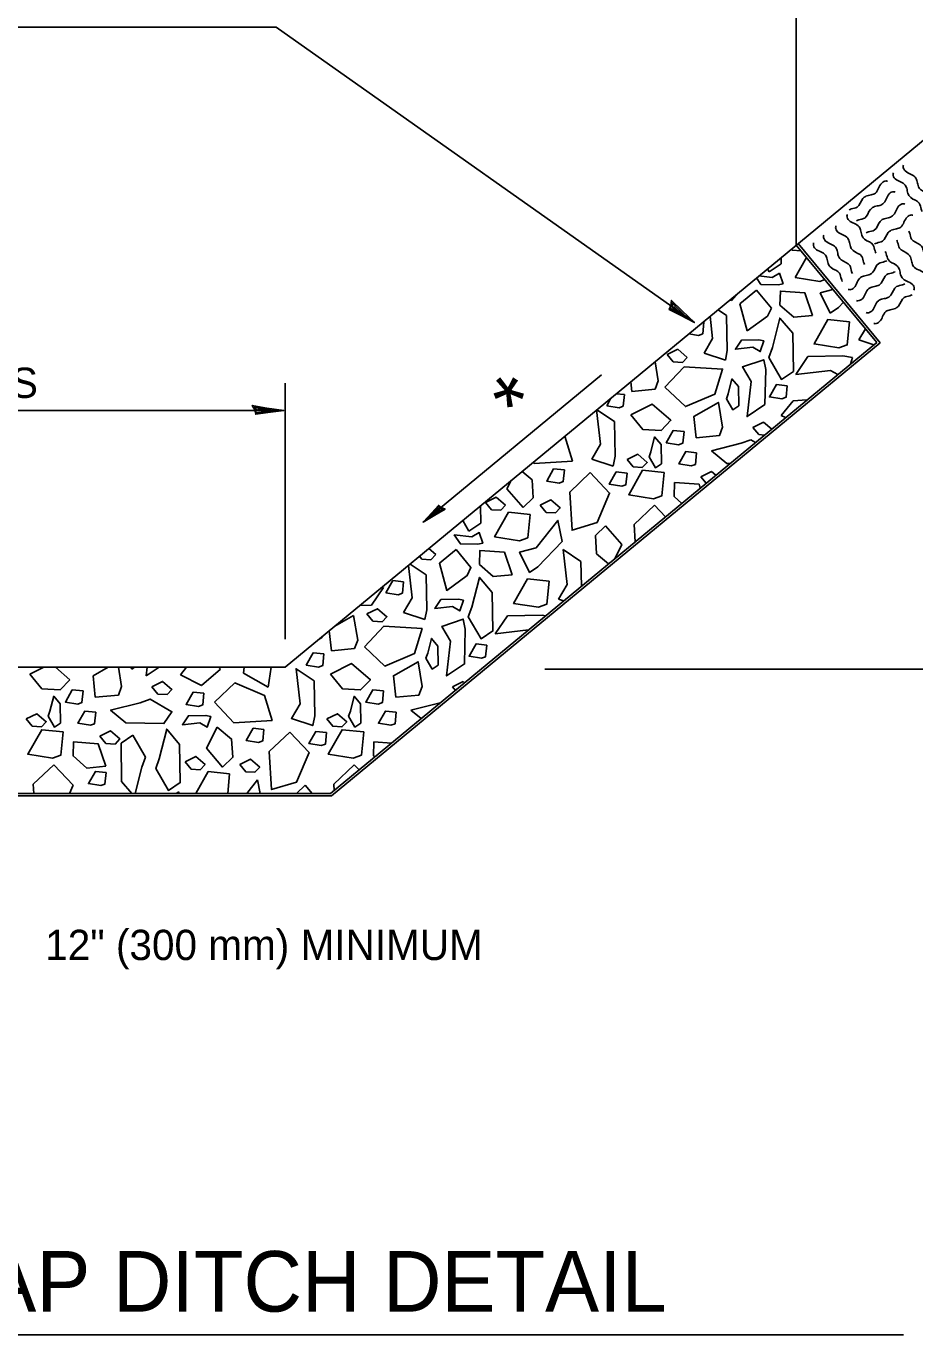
# Model space of a CAD drawing. Extents: x 56529 to 57277, y 42317 to 42806.
# Drawn here: x 57125.4 to 57195.8, y 42636.7 to 42740.4 of the extents above; entities that cross this region are included whole.
import ezdxf

# ---------------------------------------------------------------- set-up
doc = ezdxf.new("R2010")
doc.units = 0
for name, color, linetype in [('Design_PR_Roadway Notes', 7, 'Continuous'), ('Sheets_General Details', 7, 'Continuous'), ('Topo_Riprap', 7, 'Continuous')]:
    doc.layers.add(name, color=color, linetype=linetype)

msp = doc.modelspace()

# ---------------------------------------------------------------- linework, layer by layer
at = {"layer": 'Design_PR_Roadway Notes'}
for p, q in [((57186.385, 42759.315), (57186.385, 42723.022)), ((57081.594, 42740.29), (57145.188, 42740.29)), ((57145.188, 42740.29), (57178.315, 42716.884)), ((57170.953, 42712.742), (57156.826, 42701.071)), ((57145.895, 42691.791), (57145.895, 42712.076)), ((57067.58, 42709.931), (57145.785, 42709.931)), ((57166.473, 42689.426), (57212.285, 42689.426))]:
    msp.add_line(p, q, dxfattribs=at)
for points in [[(57176.459, 42718.237), (57176.325, 42717.911), (57177.202, 42717.473), (57178.315, 42716.884), (57177.333, 42717.802), (57176.498, 42718.643), (57176.459, 42718.237), (57176.413, 42717.991), (57177.63, 42717.37), (57176.572, 42718.435), (57176.583, 42718.071), (57177.114, 42717.745), (57176.679, 42718.164)], [(57143.49, 42709.963), (57143.567, 42709.621), (57144.536, 42709.769), (57145.785, 42709.931), (57144.454, 42710.112), (57143.285, 42710.317), (57143.49, 42709.963), (57143.594, 42709.737), (57144.947, 42709.931), (57143.467, 42710.191), (57143.685, 42709.901), (57144.307, 42709.939), (57143.709, 42710.032)], [(57158.259, 42702.221), (57158.037, 42702.393), (57157.514, 42701.807), (57156.826, 42701.071), (57157.741, 42701.637), (57158.564, 42702.106), (57158.259, 42702.221), (57158.079, 42702.308), (57157.345, 42701.498), (57158.388, 42702.093), (57158.106, 42702.161), (57157.741, 42701.819), (57158.158, 42702.067)]]:
    msp.add_lwpolyline(points, dxfattribs=at)
at = {"layer": 'Sheets_General Details'}
msp.add_line((57051.191, 42636.679), (57194.865, 42636.679), dxfattribs=at)
at = {"layer": 'Topo_Riprap'}
for p, q in [((57203.588, 42737.233), (57186.715, 42723.295)), ((57186.715, 42723.295), (57145.895, 42689.575)), ((57192.753, 42715.312), (57186.385, 42723.022)), ((57193.035, 42715.285), (57186.539, 42723.15)), ((57192.753, 42715.312), (57149.492, 42679.575)), ((57193.035, 42715.285), (57149.563, 42679.375)), ((57067.58, 42689.575), (57145.895, 42689.575)), ((57063.911, 42679.375), (57149.563, 42679.375)), ((57063.983, 42679.575), (57149.492, 42679.575))]:
    msp.add_line(p, q, dxfattribs=at)
for points in [[(57185.186, 42721.545), (57185.178, 42722.026)], [(57186.048, 42722.613), (57185.983, 42722.69)], [(57186.763, 42722.563), (57186.048, 42722.613)], [(57187.189, 42722.046), (57186.288, 42720.463)], [(57184.114, 42721.147), (57184.249, 42720.915)], [(57184.249, 42720.915), (57185.186, 42721.545)], [(57184.484, 42720.457), (57185.068, 42720.802)], [(57185.068, 42720.802), (57185.35, 42719.955)], [(57183.58, 42719.904), (57183.232, 42720.418)], [(57183.426, 42720.577), (57184.484, 42720.457)], [(57184.958, 42719.879), (57183.58, 42719.904)], [(57185.35, 42719.955), (57184.958, 42719.879)], [(57186.288, 42720.463), (57188.252, 42720.148)], [(57188.252, 42720.148), (57188.64, 42720.29)], [(57181.249, 42718.646), (57181.098, 42718.656)], [(57181.632, 42719.052), (57181.249, 42718.646)], [(57181.605, 42719.074), (57181.632, 42719.052)], [(57183.241, 42719.451), (57181.911, 42718.374)], [(57184.41, 42718.026), (57183.241, 42719.451)], [(57189.29, 42719.503), (57188.265, 42719.24)], [(57188.265, 42719.24), (57189.06, 42717.638)], [(57180.862, 42717.444), (57180.185, 42717.901)], [(57181.911, 42718.374), (57182.503, 42716.219)], [(57184.115, 42717.385), (57184.41, 42718.026)], [(57189.06, 42717.638), (57189.723, 42718.087)], [(57189.723, 42718.087), (57190.12, 42718.5)], [(57178.98, 42715.988), (57179.07, 42716.907)], [(57179.07, 42716.907), (57178.991, 42716.915)], [(57179.561, 42717.385), (57179.761, 42715.635)], [(57180.922, 42714.682), (57180.862, 42717.444)], [(57182.503, 42716.219), (57184.115, 42717.385)], [(57177.873, 42715.991), (57178.649, 42715.868)], [(57178.649, 42715.868), (57178.98, 42715.988)], [(57179.761, 42715.635), (57179.076, 42714.47)], [(57191.857, 42716.397), (57191.337, 42715.52)], [(57191.337, 42715.52), (57192.52, 42715.12)], [(57176.169, 42714.347), (57177.011, 42714.766)], [(57177.011, 42714.766), (57177.753, 42714.128)], [(57179.076, 42714.47), (57180.767, 42713.898)], [(57180.767, 42713.898), (57180.922, 42714.682)], [(57175.197, 42713.78), (57175.443, 42712.268)], [(57176.644, 42713.769), (57176.169, 42714.347)], [(57177.369, 42713.723), (57176.644, 42713.769)], [(57177.753, 42714.128), (57177.369, 42713.723)], [(57187.298, 42714.199), (57186.337, 42712.783)], [(57190.059, 42714.259), (57187.298, 42714.199)], [(57190.843, 42714.106), (57190.059, 42714.259)], [(57190.67, 42713.591), (57190.843, 42714.106)], [(57186.337, 42712.783), (57189.106, 42713.1)], [(57189.106, 42713.1), (57189.671, 42712.767)], [(57173.363, 42711.422), (57173.281, 42712.199)], [(57175.194, 42711.602), (57173.363, 42711.422)], [(57175.443, 42712.268), (57175.194, 42711.602)], [(57171.706, 42710.896), (57171.366, 42710.3)], [(57171.366, 42710.3), (57172.348, 42710.139)], [(57172.769, 42711.182), (57172.129, 42711.246)], [(57172.679, 42710.262), (57172.769, 42711.182)], [(57186.148, 42710.682), (57185.199, 42709.525)], [(57187.232, 42710.752), (57186.148, 42710.682)], [(57170.569, 42709.958), (57170.881, 42707.238)], [(57171.985, 42709.049), (57170.599, 42709.983)], [(57172.348, 42710.139), (57172.679, 42710.262)], [(57185.199, 42709.525), (57185.54, 42709.355)], [(57172.04, 42706.287), (57171.985, 42709.049)], [(57182.947, 42708.583), (57183.791, 42708.999)], [(57183.422, 42708.004), (57182.947, 42708.583)], [(57183.791, 42708.999), (57184.437, 42708.443)], [(57168.662, 42705.911), (57168.062, 42707.887)], [(57170.881, 42707.238), (57170.194, 42706.074)], [(57179.665, 42706.73), (57182.014, 42707.319)], [(57182.014, 42707.319), (57182.796, 42707.605)], [(57182.796, 42707.605), (57183.163, 42707.391)], [(57183.868, 42707.972), (57183.422, 42708.004)], [(57171.887, 42705.503), (57172.04, 42706.287)], [(57180.877, 42705.711), (57179.665, 42706.73)], [(57165.46, 42704.437), (57164.671, 42705.085)], [(57165.553, 42705.813), (57165.633, 42705.73)], [(57165.633, 42705.73), (57168.662, 42705.911)], [(57170.194, 42706.074), (57171.887, 42705.503)], [(57181.125, 42705.706), (57180.877, 42705.711)], [(57163.797, 42704.363), (57163.468, 42703.701)], [(57165.555, 42702.991), (57165.46, 42704.437)], [(57176.733, 42704.216), (57176.703, 42703.1)], [(57178.681, 42704.068), (57176.733, 42704.216)], [(57178.781, 42703.77), (57178.681, 42704.068)], [(57178.824, 42704.66), (57179.668, 42705.081)], [(57179.243, 42704.15), (57178.824, 42704.66)], [(57179.668, 42705.081), (57180.01, 42704.785)], [(57161.772, 42702.64), (57162.616, 42703.056)], [(57162.616, 42703.056), (57163.358, 42702.418)], [(57163.468, 42703.701), (57164.745, 42702.221)], [(57176.703, 42703.1), (57177.317, 42702.561)], [(57161.386, 42700.993), (57161.363, 42702.353)], [(57162.248, 42702.06), (57161.772, 42702.64)], [(57162.974, 42702.011), (57162.248, 42702.06)], [(57163.358, 42702.418), (57162.974, 42702.011)], [(57164.745, 42702.221), (57165.555, 42702.991)], [(57175.163, 42702.405), (57173.545, 42700.873)], [(57176.026, 42701.493), (57175.163, 42702.405)], [(57159.966, 42701.199), (57160.449, 42700.363)], [(57160.449, 42700.363), (57161.386, 42700.993)], [(57171.282, 42700.772), (57170.473, 42700.005)], [(57170.473, 42700.005), (57170.564, 42698.555)], [(57172.556, 42699.29), (57171.282, 42700.772)], [(57173.545, 42700.873), (57173.627, 42699.514)], [(57157.276, 42698.977), (57157.832, 42698.501)], [(57169.329, 42697.942), (57167.909, 42698.9)], [(57167.909, 42698.9), (57168.227, 42696.13)], [(57172.005, 42698.172), (57172.556, 42699.29)], [(57156.723, 42698.142), (57156.537, 42698.367)], [(57157.449, 42698.095), (57156.723, 42698.142)], [(57157.832, 42698.501), (57157.449, 42698.095)], [(57169.367, 42695.994), (57169.329, 42697.942)], [(57170.564, 42698.555), (57171.518, 42697.772)], [(57155.668, 42697.649), (57155.961, 42695.082)], [(57157.062, 42696.893), (57155.794, 42697.753)], [(57157.122, 42694.131), (57157.062, 42696.893)], [(57152.728, 42694.481), (57153.687, 42695.903)], [(57153.687, 42695.903), (57153.534, 42695.887)], [(57154.418, 42696.448), (57153.867, 42695.473)], [(57155.27, 42696.355), (57154.418, 42696.448)], [(57155.18, 42695.437), (57155.27, 42696.355)], [(57168.227, 42696.13), (57167.537, 42694.967)], [(57153.867, 42695.473), (57154.849, 42695.315)], [(57154.849, 42695.315), (57155.18, 42695.437)], [(57155.961, 42695.082), (57155.276, 42693.917)], [(57167.537, 42694.967), (57167.955, 42694.827)], [(57149.837, 42692.832), (57151.323, 42693.679)], [(57151.323, 42693.679), (57151.643, 42691.715)], [(57151.811, 42694.463), (57152.728, 42694.481)], [(57155.276, 42693.917), (57156.967, 42693.347)], [(57156.967, 42693.347), (57157.122, 42694.131)], [(57166.259, 42693.708), (57163.498, 42693.648)], [(57166.533, 42693.654), (57166.259, 42693.708)], [(57163.498, 42693.648), (57162.537, 42692.23)], [(57148.589, 42691.802), (57148.852, 42691.953)], [(57148.852, 42691.953), (57148.824, 42691.996)], [(57149.563, 42690.871), (57149.396, 42692.468)], [(57151.643, 42691.715), (57151.394, 42691.051)], [(57162.537, 42692.23), (57165.177, 42692.533)], [(57151.394, 42691.051), (57149.563, 42690.871)], [(57125.678, 42689.027), (57126.785, 42689.575)], [(57127.698, 42689.575), (57128.849, 42688.588)], [(57130.679, 42688.898), (57131.865, 42689.575)], [(57132.69, 42689.575), (57132.939, 42688.041)], [(57133.665, 42689.575), (57133.75, 42689.427)], [(57133.75, 42689.427), (57133.969, 42689.575)], [(57135.909, 42689.575), (57134.885, 42688.884)], [(57134.885, 42688.884), (57134.964, 42689.575)], [(57138.092, 42689.575), (57137.599, 42688.974)], [(57140.767, 42689.413), (57140.613, 42689.575)], [(57142.646, 42689.575), (57142.599, 42689.103)], [(57144.541, 42688), (57144.794, 42689.575)], [(57126.629, 42687.871), (57125.678, 42689.027)], [(57128.849, 42688.588), (57128.079, 42687.778)], [(57130.856, 42687.196), (57130.679, 42688.898)], [(57137.599, 42688.974), (57139.284, 42688.141)], [(57139.284, 42688.141), (57140.767, 42689.413)], [(57142.599, 42689.103), (57144.541, 42688)], [(57128.079, 42687.778), (57126.629, 42687.871)], [(57132.939, 42688.041), (57132.692, 42687.375)], [(57159.147, 42688.03), (57159.991, 42688.446)], [(57159.381, 42687.745), (57159.147, 42688.03)], [(57159.991, 42688.446), (57160.109, 42688.345)], [(57132.692, 42687.375), (57130.856, 42687.196)], [(57155.865, 42686.177), (57158.189, 42686.761)], [(57156.668, 42685.503), (57155.865, 42686.177)], [(57133.83, 42684.18), (57132.895, 42683.548)], [(57132.895, 42683.548), (57132.944, 42680.525)], [(57134.835, 42682.446), (57133.83, 42684.18)], [(57152.933, 42683.665), (57152.903, 42682.547)], [(57154.314, 42683.56), (57152.933, 42683.665)], [(57134.55, 42681.663), (57134.835, 42682.446)], [(57152.903, 42682.547), (57152.994, 42682.468)], [(57127.563, 42681.852), (57125.945, 42680.322)], [(57129.095, 42680.235), (57127.563, 42681.852)], [(57134.027, 42679.575), (57134.55, 42681.663)], [(57139.794, 42681.301), (57138.81, 42679.575)], [(57141.495, 42681.122), (57139.794, 42681.301)], [(57151.363, 42681.852), (57149.745, 42680.322)], [(57151.752, 42681.443), (57151.363, 42681.852)], [(57125.945, 42680.322), (57125.989, 42679.575)], [(57128.819, 42679.575), (57129.095, 42680.235)], [(57132.944, 42680.525), (57133.741, 42679.575)], [(57141.345, 42679.575), (57141.495, 42681.122)], [(57143.709, 42680.657), (57142.849, 42679.575)], [(57143.917, 42679.575), (57143.709, 42680.657)], [(57147.482, 42680.221), (57146.8, 42679.575)], [(57148.037, 42679.575), (57147.482, 42680.221)], [(57149.745, 42680.322), (57149.775, 42679.81)], [(57137.257, 42679.575), (57137.468, 42679.698)], [(57137.468, 42679.698), (57137.509, 42679.575)]]:
    msp.add_lwpolyline(points, dxfattribs=at)
for points in [[(57187.671, 42717.454), (57187.068, 42719.238), (57185.122, 42719.386), (57185.088, 42718.271), (57186.181, 42717.311)], [(57184.495, 42714.898), (57184.207, 42714.117), (57185.213, 42712.38), (57186.153, 42713.011), (57186.103, 42716.035), (57185.081, 42717.246)], [(57190.6, 42716.953), (57188.895, 42717.13), (57187.791, 42715.188), (57189.758, 42714.873), (57190.419, 42715.117)], [(57182.947, 42714.934), (57183.528, 42714.591), (57183.814, 42715.438), (57183.422, 42715.515), (57182.041, 42715.487), (57181.561, 42714.775)], [(57182.805, 42712.205), (57182.114, 42713.369), (57183.81, 42713.942), (57183.961, 42713.155), (57183.906, 42710.394), (57182.485, 42709.437)], [(57175.981, 42711.756), (57177.512, 42713.375), (57180.544, 42713.194), (57179.939, 42711.207), (57177.599, 42710.226)], [(57180.991, 42711.241), (57180.846, 42710.849), (57181.35, 42709.978), (57181.821, 42710.295), (57181.797, 42711.81), (57181.284, 42712.415)], [(57185.668, 42711.881), (57184.814, 42711.974), (57184.263, 42710.999), (57185.246, 42710.841), (57185.578, 42710.963)], [(57173.277, 42709.58), (57174.964, 42710.413), (57176.449, 42709.141), (57175.679, 42708.331), (57174.229, 42708.424)], [(57178.455, 42707.747), (57178.279, 42709.451), (57180.221, 42710.556), (57180.539, 42708.593), (57180.292, 42707.928)], [(57177.492, 42708.249), (57176.637, 42708.336), (57176.087, 42707.364), (57177.066, 42707.207), (57177.402, 42707.33)], [(57174.87, 42706.646), (57174.725, 42706.257), (57175.227, 42705.388), (57175.698, 42705.703), (57175.673, 42707.219), (57175.163, 42707.822)], [(57172.988, 42706.027), (57173.833, 42706.446), (57174.575, 42705.808), (57174.188, 42705.405), (57173.465, 42705.449)], [(57178.489, 42706.569), (57177.635, 42706.657), (57177.087, 42705.687), (57178.068, 42705.528), (57178.399, 42705.651)], [(57168.016, 42705.204), (57167.164, 42705.293), (57166.615, 42704.32), (57167.597, 42704.163), (57167.928, 42704.284)], [(57175.918, 42704.999), (57174.213, 42705.177), (57173.109, 42703.237), (57175.074, 42702.922), (57175.736, 42703.167)], [(57170.06, 42704.994), (57168.443, 42703.457), (57168.621, 42700.43), (57170.608, 42701.032), (57171.592, 42703.375)], [(57172.98, 42704.959), (57172.128, 42705.048), (57171.575, 42704.076), (57172.556, 42703.917), (57172.89, 42704.041)], [(57166.101, 42702.424), (57166.945, 42702.843), (57167.687, 42702.205), (57167.301, 42701.802), (57166.575, 42701.846)], [(57165.295, 42701.673), (57163.594, 42701.854), (57162.489, 42699.911), (57164.452, 42699.597), (57165.117, 42699.841)], [(57165.777, 42699.026), (57164.465, 42698.687), (57165.26, 42697.087), (57165.923, 42697.534), (57167.833, 42699.528), (57167.509, 42701.21)], [(57160.684, 42699.906), (57161.268, 42700.251), (57161.55, 42699.404), (57161.158, 42699.326), (57159.78, 42699.353), (57159.298, 42700.063)], [(57159.441, 42698.9), (57158.111, 42697.821), (57158.703, 42695.668), (57160.315, 42696.832), (57160.61, 42697.473)], [(57163.871, 42696.903), (57163.268, 42698.687), (57161.322, 42698.835), (57161.289, 42697.719), (57162.381, 42696.759)], [(57160.695, 42694.347), (57160.407, 42693.566), (57161.413, 42691.827), (57162.353, 42692.459), (57162.303, 42695.484), (57161.281, 42696.695)], [(57166.8, 42696.4), (57165.095, 42696.577), (57163.991, 42694.637), (57165.958, 42694.322), (57166.619, 42694.564)], [(57159.147, 42694.383), (57159.728, 42694.04), (57160.015, 42694.887), (57159.622, 42694.963), (57158.241, 42694.934), (57157.761, 42694.224)], [(57152.369, 42693.794), (57153.211, 42694.213), (57153.953, 42693.577), (57153.569, 42693.172), (57152.844, 42693.218)], [(57152.181, 42691.205), (57153.712, 42692.824), (57156.744, 42692.641), (57156.139, 42690.656), (57153.799, 42689.673)], [(57159.005, 42691.652), (57158.314, 42692.816), (57160.01, 42693.391), (57160.161, 42692.604), (57160.106, 42689.841), (57158.685, 42688.884)], [(57157.191, 42690.689), (57157.046, 42690.297), (57157.55, 42689.427), (57158.021, 42689.744), (57157.997, 42691.257), (57157.484, 42691.862)], [(57148.969, 42690.629), (57148.117, 42690.717), (57147.566, 42689.747), (57148.548, 42689.588), (57148.879, 42689.711)], [(57161.868, 42691.33), (57161.015, 42691.421), (57160.463, 42690.448), (57161.446, 42690.29), (57161.778, 42690.41)], [(57149.478, 42689.027), (57151.164, 42689.86), (57152.649, 42688.588), (57151.879, 42687.778), (57150.429, 42687.871)], [(57154.655, 42687.196), (57154.479, 42688.898), (57156.421, 42690.005), (57156.739, 42688.041), (57156.492, 42687.375)], [(57147.081, 42686.687), (57146.394, 42685.523), (57148.087, 42684.95), (57148.24, 42685.734), (57148.185, 42688.498), (57146.763, 42689.457)], [(57129.892, 42687.697), (57129.037, 42687.783), (57128.487, 42686.813), (57129.467, 42686.654), (57129.802, 42686.777)], [(57135.347, 42688.03), (57136.191, 42688.446), (57136.933, 42687.808), (57136.548, 42687.402), (57135.822, 42687.451)], [(57139.456, 42687.511), (57138.602, 42687.599), (57138.051, 42686.629), (57139.033, 42686.47), (57139.364, 42686.591)], [(57140.303, 42686.797), (57141.833, 42685.177), (57144.862, 42685.358), (57144.259, 42687.347), (57141.917, 42688.33)], [(57153.692, 42687.697), (57152.837, 42687.783), (57152.287, 42686.813), (57153.267, 42686.654), (57153.602, 42686.777)], [(57127.27, 42686.095), (57127.125, 42685.704), (57127.627, 42684.837), (57128.098, 42685.152), (57128.073, 42686.668), (57127.563, 42687.271)], [(57134.415, 42686.767), (57135.196, 42687.052), (57136.933, 42686.046), (57136.3, 42685.109), (57133.278, 42685.158), (57132.065, 42686.177)], [(57151.07, 42686.095), (57150.925, 42685.704), (57151.427, 42684.837), (57151.898, 42685.152), (57151.873, 42686.668), (57151.363, 42687.271)], [(57125.388, 42685.476), (57126.233, 42685.893), (57126.975, 42685.257), (57126.588, 42684.852), (57125.865, 42684.898)], [(57130.889, 42686.018), (57130.035, 42686.106), (57129.487, 42685.134), (57130.468, 42684.977), (57130.799, 42685.1)], [(57139.141, 42685.182), (57139.723, 42684.838), (57140.01, 42685.685), (57139.616, 42685.761), (57138.235, 42685.733), (57137.755, 42685.023)], [(57149.188, 42685.476), (57150.033, 42685.893), (57150.775, 42685.257), (57150.388, 42684.852), (57149.665, 42684.898)], [(57154.689, 42686.018), (57153.835, 42686.106), (57153.287, 42685.134), (57154.268, 42684.977), (57154.599, 42685.1)], [(57128.319, 42684.446), (57126.613, 42684.624), (57125.509, 42682.685), (57127.474, 42682.369), (57128.136, 42682.615)], [(57131.224, 42684.109), (57132.068, 42684.528), (57132.808, 42683.89), (57132.424, 42683.484), (57131.698, 42683.533)], [(57135.928, 42682.328), (57135.646, 42681.545), (57136.649, 42679.81), (57137.586, 42680.441), (57137.537, 42683.465), (57136.515, 42684.678)], [(57140.506, 42684.837), (57139.668, 42683.15), (57140.945, 42681.67), (57141.755, 42682.44), (57141.66, 42683.884)], [(57144.216, 42684.651), (57143.364, 42684.741), (57142.815, 42683.767), (57143.797, 42683.611), (57144.128, 42683.733)], [(57146.26, 42684.441), (57144.643, 42682.904), (57144.821, 42679.879), (57146.808, 42680.481), (57147.793, 42682.823)], [(57149.18, 42684.407), (57148.328, 42684.495), (57147.775, 42683.525), (57148.756, 42683.364), (57149.09, 42683.49)], [(57152.118, 42684.446), (57150.413, 42684.624), (57149.309, 42682.685), (57151.274, 42682.369), (57151.936, 42682.615)], [(57131.685, 42681.733), (57131.081, 42683.515), (57129.133, 42683.665), (57129.103, 42682.547), (57130.196, 42681.588)], [(57137.972, 42682.087), (57138.816, 42682.503), (57139.558, 42681.865), (57139.174, 42681.459), (57138.448, 42681.509)], [(57142.301, 42681.873), (57143.145, 42682.29), (57143.887, 42681.654), (57143.501, 42681.249), (57142.775, 42681.295)], [(57131.717, 42681.234), (57130.865, 42681.326), (57130.314, 42680.352), (57131.295, 42680.194), (57131.627, 42680.315)]]:
    msp.add_lwpolyline(points, close=True, dxfattribs=at)
for points in [[(57194.876, 42729.358), (57194.855, 42729.244), (57195.019, 42728.895), (57195.813, 42728.397), (57195.961, 42728.046), (57196.065, 42727.643), (57196.251, 42727.407), (57196.933, 42726.95), (57197.076, 42726.484), (57197.147, 42726.311)], [(57193.616, 42728.085), (57193.503, 42728.106), (57193.153, 42727.942), (57192.655, 42727.148), (57192.306, 42727.002), (57191.901, 42726.895), (57191.663, 42726.711), (57191.207, 42726.029), (57190.742, 42725.887), (57190.569, 42725.816)], [(57194.076, 42728.745), (57194.052, 42728.63), (57194.218, 42728.281), (57195.011, 42727.781), (57195.156, 42727.432), (57195.263, 42727.027), (57195.451, 42726.791), (57196.129, 42726.334), (57196.273, 42725.871), (57196.345, 42725.695)], [(57194.211, 42727.226), (57194.098, 42727.249), (57193.747, 42727.084), (57193.249, 42726.29), (57192.901, 42726.144), (57192.493, 42726.037), (57192.259, 42725.852), (57191.802, 42725.17), (57191.337, 42725.027), (57191.163, 42724.955)], [(57194.977, 42726.268), (57194.862, 42726.29), (57194.512, 42726.125), (57194.013, 42725.331), (57193.663, 42725.183), (57193.259, 42725.079), (57193.024, 42724.892), (57192.567, 42724.213), (57192.103, 42724.07), (57191.928, 42723.996)], [(57190.425, 42725.441), (57190.4, 42725.323), (57190.567, 42724.975), (57191.361, 42724.476), (57191.507, 42724.128), (57191.613, 42723.722), (57191.799, 42723.487), (57192.481, 42723.029), (57192.622, 42722.564), (57192.695, 42722.388)], [(57195.627, 42725.388), (57195.514, 42725.41), (57195.166, 42725.246), (57194.665, 42724.451), (57194.317, 42724.304), (57193.911, 42724.199), (57193.676, 42724.013), (57193.218, 42723.333), (57192.755, 42723.189), (57192.578, 42723.117)], [(57188.561, 42723.811), (57188.54, 42723.698), (57188.704, 42723.347), (57189.498, 42722.849), (57189.646, 42722.5), (57189.75, 42722.095), (57189.936, 42721.859), (57190.618, 42721.402), (57190.761, 42720.936), (57190.832, 42720.763)], [(57189.52, 42724.539), (57189.498, 42724.426), (57189.662, 42724.076), (57190.457, 42723.575), (57190.603, 42723.227), (57190.709, 42722.821), (57190.895, 42722.586), (57191.575, 42722.128), (57191.718, 42721.663), (57191.791, 42721.489)], [(57197.572, 42721.09), (57197.592, 42721.205), (57197.429, 42721.555), (57196.635, 42722.052), (57196.487, 42722.402), (57196.383, 42722.807), (57196.197, 42723.043), (57195.515, 42723.5), (57195.372, 42723.966), (57195.301, 42724.139)], [(57187.761, 42723.197), (57187.737, 42723.084), (57187.903, 42722.733), (57188.696, 42722.235), (57188.841, 42721.885), (57188.948, 42721.479), (57189.136, 42721.244), (57189.814, 42720.788), (57189.958, 42720.323), (57190.03, 42720.148)], [(57196.613, 42720.363), (57196.635, 42720.476), (57196.471, 42720.827), (57195.676, 42721.326), (57195.529, 42721.674), (57195.424, 42722.081), (57195.238, 42722.315), (57194.558, 42722.775), (57194.414, 42723.238), (57194.342, 42723.413)], [(57190.506, 42719.514), (57190.619, 42719.492), (57190.967, 42719.657), (57191.468, 42720.451), (57191.816, 42720.597), (57192.221, 42720.703), (57192.457, 42720.89), (57192.915, 42721.569), (57193.378, 42721.712), (57193.555, 42721.785)], [(57195.707, 42719.462), (57195.733, 42719.578), (57195.566, 42719.928), (57194.772, 42720.426), (57194.625, 42720.775), (57194.52, 42721.18), (57194.333, 42721.416), (57193.652, 42721.873), (57193.511, 42722.337), (57193.438, 42722.514)], [(57191.156, 42718.633), (57191.271, 42718.613), (57191.621, 42718.777), (57192.12, 42719.572), (57192.47, 42719.718), (57192.874, 42719.824), (57193.109, 42720.01), (57193.566, 42720.69), (57194.03, 42720.832), (57194.205, 42720.906)], [(57191.922, 42717.676), (57192.035, 42717.654), (57192.385, 42717.819), (57192.884, 42718.613), (57193.232, 42718.758), (57193.64, 42718.865), (57193.873, 42719.049), (57194.331, 42719.731), (57194.796, 42719.874), (57194.97, 42719.947)], [(57192.517, 42716.816), (57192.63, 42716.796), (57192.98, 42716.959), (57193.477, 42717.753), (57193.827, 42717.9), (57194.232, 42718.007), (57194.47, 42718.191), (57194.925, 42718.873), (57195.391, 42719.015), (57195.564, 42719.087)]]:
    msp.add_spline(points, degree=3, dxfattribs=at)

# ---------------------------------------------------------------- texts
at = {"layer": 'Design_PR_Roadway Notes'}
for s, p in [('FOR DITCH BOTTOM WIDTHS', (57080.674, 42710.915)), ('12" (300 mm) MINIMUM', (57126.893, 42666.373))]:
    msp.add_text(s, height=2.39999, dxfattribs=at).set_placement(p)
msp.add_text('* ', height=4.8, rotation=39.52687, dxfattribs=at).set_placement((57164.852, 42707.915))
at = {"layer": 'Sheets_General Details'}
msp.add_text('STONE DUMPED RIPRAP DITCH DETAIL', height=4.79999, dxfattribs=at).set_placement((57053.079, 42638.517))

doc.saveas('drawing.dxf')
